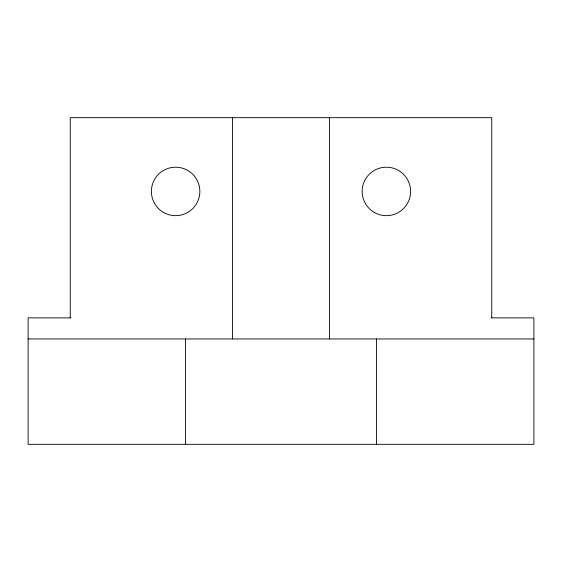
<?xml version="1.0" encoding="UTF-8"?>
<svg xmlns="http://www.w3.org/2000/svg" width="562" height="562" viewBox="0 0 562 562"><rect width="100%" height="100%" fill="white"/><g stroke="black" fill="none" stroke-linecap="round" stroke-linejoin="round"><path stroke-width="0.84" d="M70.833 317.881L28.1 317.881L28.1 444.331L533.9 444.331L533.9 317.881L491.167 317.881M28.1 338.956L533.9 338.956M491.75 317.881L491.75 117.669L70.25 117.669L70.25 317.881M376.533 338.956L376.533 444.331M329.473 117.669L329.473 338.956M232.528 117.669L232.528 338.956M185.467 338.956L185.467 444.331M374.257 212.422A24.236 24.236 0 0 0 410.611 191.431A24.236 24.236 0 0 0 374.257 170.441A24.236 24.236 0 0 0 374.257 212.422M163.507 212.422A24.236 24.236 0 0 0 199.861 191.431A24.236 24.236 0 0 0 163.507 170.441A24.236 24.236 0 0 0 163.507 212.422"/></g></svg>
